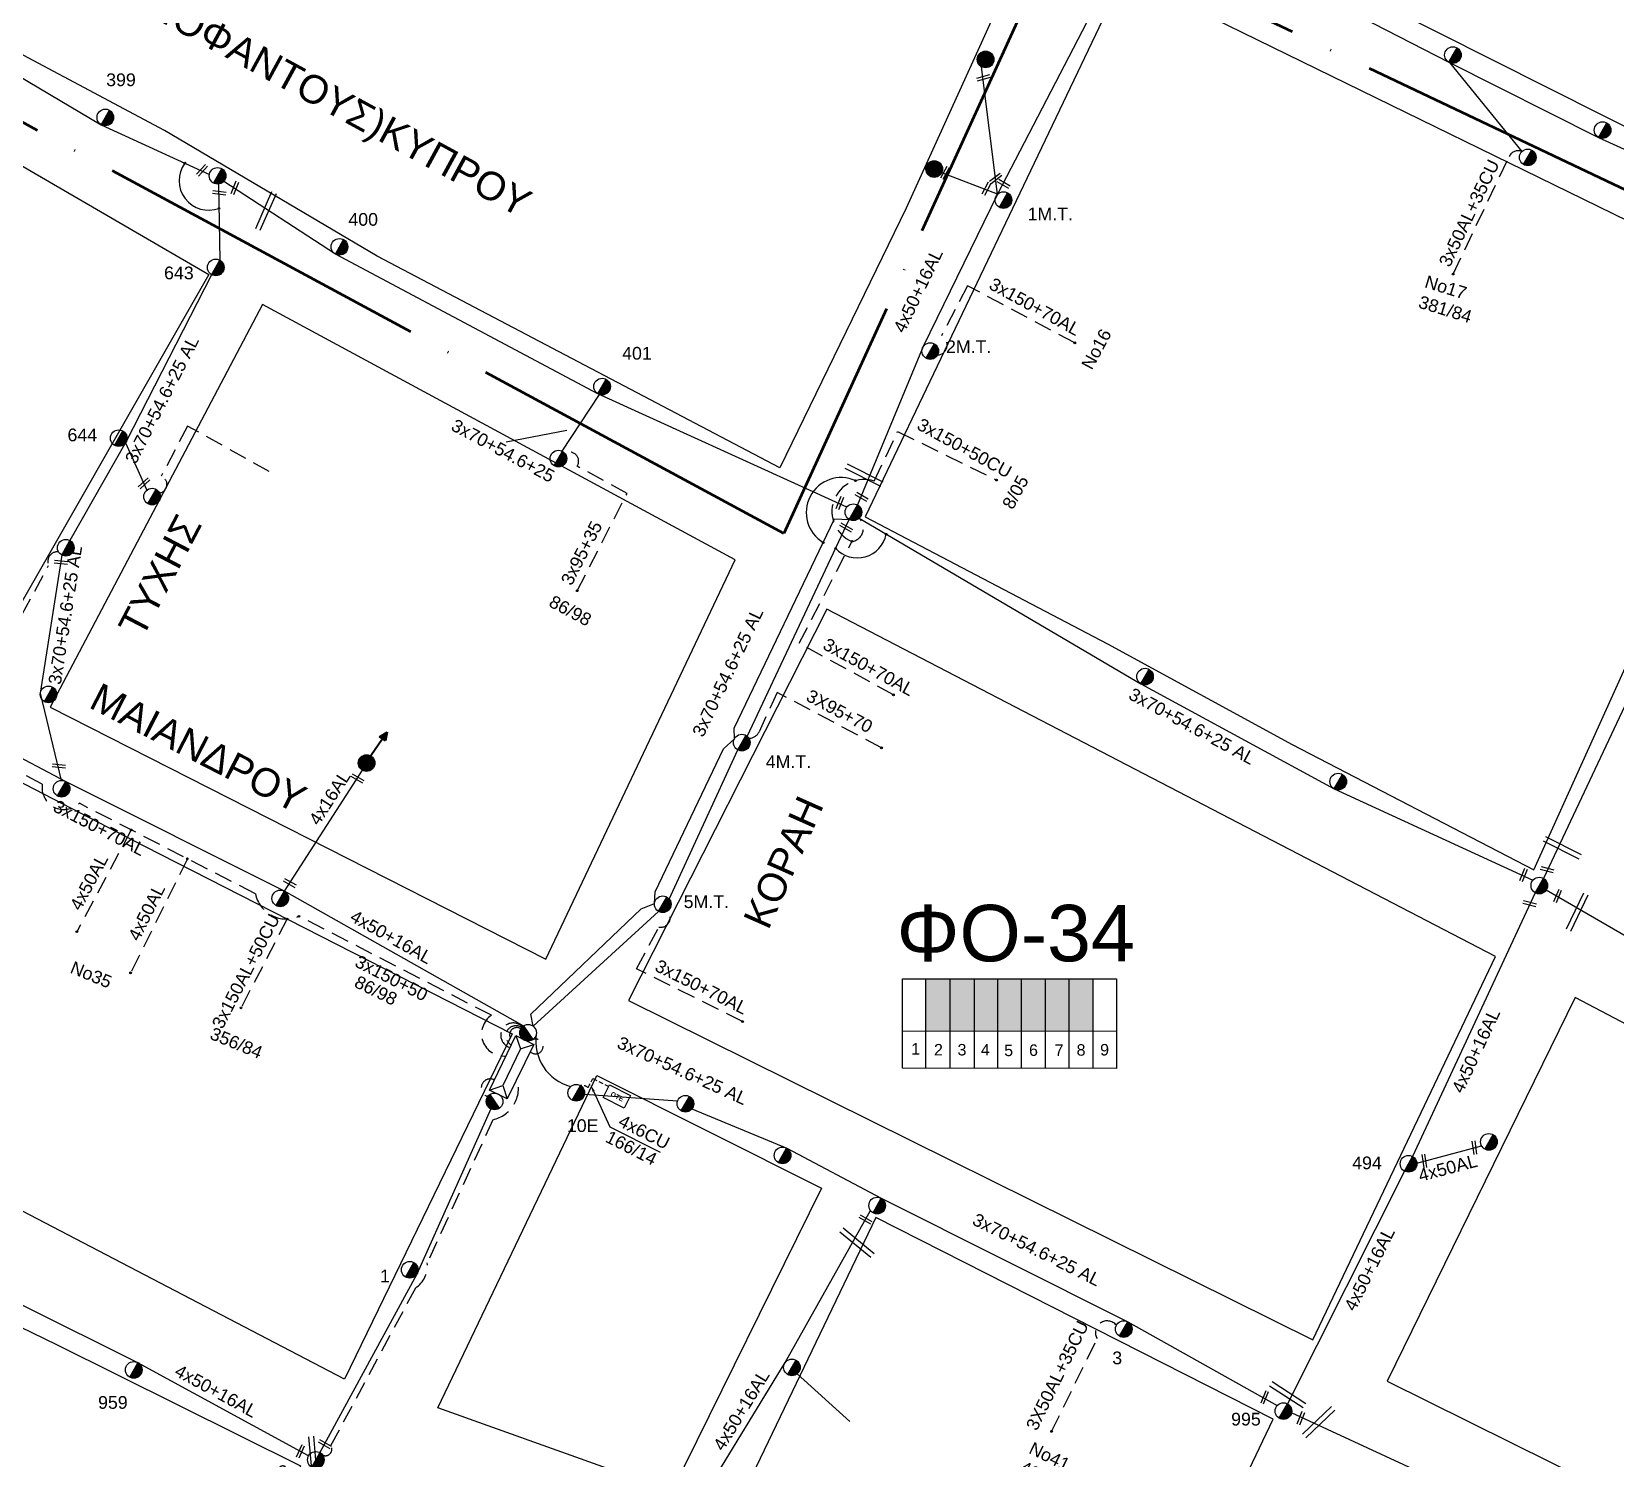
# Model space of a CAD drawing. Header units: millimetres. Extents: x 1020 to 3238, y 796 to 1818.
# Drawn here: x 1392.6 to 1616.9, y 1083.8 to 1286 of the extents above; entities that cross this region are included whole.
import ezdxf
from ezdxf import colors
from ezdxf.entities.mleader import LeaderData, LeaderLine
from ezdxf.enums import TextEntityAlignment as Align
from ezdxf.math import Vec2, Vec3

# ---------------------------------------------------------------- set-up
doc = ezdxf.new("R2010")
doc.units = ezdxf.units.MM
doc.linetypes.add('ACAD_ISO04W100', pattern=[30, 24, -3, 0, -3])
doc.linetypes.add('DASHED', pattern=[19.05, 12.7, -6.35])
for name, color, linetype, lineweight in [('.15AL', 7, 'DASHED', 30), ('3x150+50', 7, 'Continuous', 30), ('3x150+70AL', 7, 'DASHED', 30), ('3x150AL+50CU', 7, 'Continuous', 30), ('3x70+54.6+25 AL', 7, 'SYN_LINE', 30), ('3x95+35', 7, 'Continuous', 30), ('3X95+70', 7, 'Continuous', 30), ('4x16AL', 7, 'Continuous', 30), ('4x50+16AL', 7, 'Continuous', 30), ('4x50AL', 7, 'Continuous', 30), ('Υπόβαθρο ΔΕΗ', 7, 'Continuous', 30)]:
    doc.layers.add(name, color=color, linetype=linetype, lineweight=lineweight)
for name, color, linetype in [('3X50AL+35CU', 7, 'Continuous'), ('Pillar OTE', 7, 'Continuous'), ('text οδών', 7, 'Continuous'), ('text_kalodion', 7, 'Continuous'), ('ΑΓΝΩΣΤΟ ΕΝΑΕΡΙΟ ΚΑΛΩΔΙΟ', 7, 'Continuous'), ('ΑΓΝΩΣΤΟ ΥΠΟΓΕΙΟ ΚΑΛΩΔΙΟ', 7, 'DASHED'), ('Επίτονοι', 7, 'Continuous'), ('Επιγραφές - Σχήματα', 7, 'Continuous'), ('Καλώδια ΧΤ   3x150AL+50CU', 7, 'DASHED'), ('Μηχανική τομή', 7, 'Continuous'), ('Στύλος Ξύλινος', 7, 'Continuous'), ('Στύλος Ξύλινος @ 1', 7, 'Continuous'), ('Στύλος ΦΜ', 7, 'Continuous'), ('Στύλος ΦΜ @ 1', 7, 'Continuous'), ('Συνδέσεις', 7, 'Continuous'), ('Τομή', 7, 'Continuous'), ('Υποσταθμός εναέριος 2 στύλων', 7, 'Continuous'), ('Υποσταθμός πόλεως', 7, 'Continuous'), ('Υπόγεια καλώδια Παροχών ΧΤ   4x6', 7, 'DASHED')]:
    doc.layers.add(name, color=color, linetype=linetype)
doc.styles.add('arial', font='arial.ttf')
doc.styles.get("Standard").update_dxf_attribs({"font": 'arial.ttf'})
doc.linetypes.add('SYN_LINE', pattern='A,0.5,-0.0001,["/\\/\\/\\/",Standard,S=0.1,R=0,X=0,Y=-0.05],-0.25', length=0.7501)

# ---------------------------------------------------------------- blocks, each defined once
blk = doc.blocks.new('ΥΠΑΡΧΩΝ ΤΣΙΜΕΝΤΕΝΙΟΣ ΣΤΥΛΟΣ')
at = {"layer": 'Στύλος ΦΜ'}
blk.add_hatch(color=7, dxfattribs=at).paths.add_polyline_path([(-1.29, -2.28, 0.574793), (2.62, 0, 0.268822), (1.3, 2.27)])
at = {"layer": 'Στύλος ΦΜ', "color": 7}
blk.add_line((-1.29, -2.28), (1.3, 2.27), dxfattribs=at)
blk.add_circle((0, 0), 2.62, dxfattribs=at)
at = {"layer": 'Στύλος ΦΜ', "flags": 4}
for tag, p in [('ΑΡΙΘΜΟΣ', (-4.68, 8.05)), ('ΤΥΠΟΣ', (-4.91, 3.03))]:
    blk.add_attdef(tag, p, '', height=4, dxfattribs=at)
blk = doc.blocks.new('ΥΠΟΣΤΑΘΜΟΣ ΕΝΑΕΡΙΟΣ ΕΠΙ 2 ΣΤΥΛΩΝ')
at = {"layer": 'Υποσταθμός εναέριος 2 στύλων', "linetype": 'Continuous'}
for points in [[(-11.97, -2.11, 0.574793), (-8.45, -0.07, 0.268822), (-9.64, 1.98)], [(9.68, -2.15, 0.574793), (13.19, -0.1, 0.268822), (12.01, 1.95)]]:
    blk.add_hatch(color=256, dxfattribs=at).paths.add_polyline_path(points)
for p, q in [((-11.97, -2.11), (-9.64, 1.98)), ((9.68, -2.15), (12.01, 1.95))]:
    blk.add_line(p, q, dxfattribs=at)
for centre in [(-10.81, -0.07), (10.84, -0.1)]:
    blk.add_circle(centre, 2.36, dxfattribs=at)
at = {"layer": 'Υποσταθμός πόλεως', "linetype": 'Continuous', "ltscale": 40}
blk.add_lwpolyline([(-8.57, 2.82), (8.57, 2.82), (8.57, -2.82), (-8.57, -2.82)], close=True, dxfattribs=at)
for points in [[(-5.75, 0), (-8.57, 2.82)], [(-8.57, -2.82), (-5.75, 0)], [(-5.75, 0), (5.75, 0)], [(5.75, 0), (8.57, 2.82)], [(8.57, -2.82), (5.75, 0)]]:
    blk.add_lwpolyline(points, dxfattribs=at)
at = {"layer": 'Υποσταθμός εναέριος 2 στύλων', "ltscale": 40, "flags": 1}
for tag, p in [('ΜΕΤΑΣΧΗΜΑΤΙΣΜΟΣ', (14.09, 2.51)), ('ΙΣΧΥΣ', (14.07, -0.28)), ('ΑΡΙΘΜΟΣ', (14.19, -3))]:
    blk.add_attdef(tag, p, '', height=1.8, dxfattribs=at)
blk = doc.blocks.new('ΥΠΑΡΧΩΝ ΞΥΛΙΝΟΣ ΣΤΥΛΟΣ')
at = {"layer": 'Στύλος Ξύλινος'}
h = blk.add_hatch(color=7, dxfattribs=at)
h.paths.add_polyline_path([(-2.62, 0, 0.270008), (-1.29, -2.28), (1.3, 2.27, 0.576266)])
h.paths.add_polyline_path([(-1.29, -2.28, 0.574793), (2.62, 0, 0.268822), (1.3, 2.27)])
at = {"layer": 'Στύλος Ξύλινος', "color": 7}
blk.add_line((-1.29, -2.28), (1.3, 2.27), dxfattribs=at)
blk.add_circle((0, 0), 2.62, dxfattribs=at)
at = {"layer": 'Στύλος Ξύλινος', "flags": 4}
for tag, p in [('ΑΡΙΘΜΟΣ', (-4.91, 8.6)), ('ΤΥΠΟΣ', (-4.85, 3.39))]:
    blk.add_attdef(tag, p, '', height=4, dxfattribs=at)
blk = doc.blocks.new('ΜΗΧΑΝΙΚΗ ΤΟΜΗ')
at = {"layer": 'Μηχανική τομή', "ltscale": 40}
for p, q in [((-1.89, 0.78), (5.68, 0.78)), ((-1.89, -0.78), (5.68, -0.78))]:
    blk.add_line(p, q, dxfattribs=at)
blk = doc.blocks.new('ΤΟΜΗ')
at = {"layer": 'Τομή', "ltscale": 40}
for p, q in [((-5.68, 0), (17.06, 0)), ((-5.68, -2.77), (17.06, -2.77))]:
    blk.add_line(p, q, dxfattribs=at)
blk = doc.blocks.new('_ΣΥΝΔΕΣΗ')
at = {"layer": 'Συνδέσεις', "linetype": 'SYN_LINE', "ltscale": 40}
blk.add_hatch(color=256, dxfattribs=at).paths.add_polyline_path([(0.5, -0.01, 1), (-0.5, -0.01, 1)])
at = {"layer": 'Συνδέσεις'}
blk.add_circle((0, -0.01), 0.5, dxfattribs=at)
blk = doc.blocks.new('ΕΠΙΤΟΝΟΣ')
at = {"layer": 'Επίτονοι', "lineweight": 40, "ltscale": 40}
blk.add_hatch(color=256, dxfattribs=at).paths.add_polyline_path([(-1.13, 6.47), (0, 9.1), (1.13, 6.47)])
for p, q in [((-1.13, 6.47), (0, 9.1)), ((1.13, 6.47), (-1.13, 6.47)), ((-1.13, 6.47), (0, 6.47)), ((0, 9.1), (1.13, 6.47)), ((0, 6.47), (0, 0))]:
    blk.add_line(p, q, dxfattribs=at)
blk = doc.blocks.new('PILLAR ΟΤΕ')
at = {"layer": 'Pillar OTE', "ltscale": 40}
blk.add_lwpolyline([(-3.31, 2.02), (3.39, 2.02), (3.39, -1.99), (-3.31, -1.99)], close=True, dxfattribs=at)
at = {"layer": 'Pillar OTE', "insert": (-1.81, 0.71), "char_height": 1.3575, "width": 109.961, "attachment_point": 1}
blk.add_mtext('{\\fArial|b1|i0|c161|p34;OTE}', dxfattribs=at)

msp = doc.modelspace()

# ---------------------------------------------------------------- hatches: boundary and pattern name
at = {"layer": 'Καλώδια ΧΤ   3x150AL+50CU', "linetype": 'DASHED', "lineweight": -3, "ltscale": 0.2}
h = msp.add_hatch(color=85, dxfattribs=at)
h.dxf.hatch_style = 1
h.paths.add_polyline_path([(1522.69, 1151.75), (1519.25, 1151.75), (1519.25, 1144.39), (1522.69, 1144.38)])
h = msp.add_hatch(color=5, dxfattribs=at)
h.dxf.hatch_style = 1
h.paths.add_polyline_path([(1522.69, 1144.38), (1526.13, 1144.38), (1526.13, 1151.75), (1522.69, 1151.75)])
h = msp.add_hatch(color=6, dxfattribs=at)
h.dxf.hatch_style = 1
h.paths.add_polyline_path([(1529.42, 1151.75), (1526.13, 1151.75), (1526.13, 1144.38), (1529.42, 1144.38)])
h = msp.add_hatch(color=1, dxfattribs=at)
h.dxf.hatch_style = 1
h.paths.add_polyline_path([(1529.42, 1144.38), (1532.81, 1144.37), (1532.81, 1151.75), (1529.42, 1151.75)])
h = msp.add_hatch(color=27, dxfattribs=at)
h.dxf.hatch_style = 1
h.paths.add_polyline_path([(1532.81, 1144.37), (1536.21, 1144.37), (1536.21, 1151.75), (1532.81, 1151.75)])
h = msp.add_hatch(color=2, dxfattribs=at)
h.dxf.hatch_style = 1
h.paths.add_polyline_path([(1536.15, 1144.37), (1539.54, 1144.37), (1539.54, 1151.75), (1536.15, 1151.75)])
h = msp.add_hatch(color=151, dxfattribs=at)
h.dxf.hatch_style = 1
h.paths.add_polyline_path([(1539.48, 1144.38), (1542.88, 1144.37), (1542.88, 1151.75), (1539.48, 1151.75)])

# ---------------------------------------------------------------- linework, layer by layer
at = {"layer": '.15AL', "color": 5, "linetype": 'DASHED', "lineweight": -3, "ltscale": 0.2}
msp.add_lwpolyline([(1389.35, 1200.02), (1394.98, 1210.32, -0.580234), (1396.38, 1212.27, -118.575865)], format="xyb", dxfattribs=at)
at = {"layer": '3x150+50', "color": 2, "linetype": 'DASHED', "lineweight": -3, "ltscale": 0.2}
msp.add_lwpolyline([(1508.78, 1213.75, -0.971691), (1511.94, 1222.28), (1515.25, 1229.33), (1529.26, 1222.44)], format="xyb", dxfattribs=at)
at = {"layer": '3x150+50', "color": 151, "linetype": 'DASHED', "lineweight": -3, "ltscale": 0.2}
msp.add_lwpolyline([(1459.77, 1140.85, -0.785527), (1457.72, 1146.6), (1430.45, 1160.64)], format="xyb", dxfattribs=at)
at = {"layer": '3x150+50', "color": 2, "linetype": 'DASHED', "lineweight": -3, "ltscale": 0.2}
msp.add_arc((1460.79, 1143.76), 1.76, 43.3367, 255.6769, dxfattribs=at)
at = {"layer": '3x150+50', "color": 6, "linetype": 'DASHED', "lineweight": -3, "ltscale": 0.2}
msp.add_arc((1461.17, 1143.69), 1.43, 55.5245, 243.407, dxfattribs=at)
at = {"layer": '3x150+50', "color": 5, "linetype": 'DASHED', "lineweight": -3, "ltscale": 0.2}
msp.add_arc((1461.3, 1143.84), 1.02, 56.9035, 240.0507, dxfattribs=at)
at = {"layer": '3x150+50', "color": 85, "linetype": 'DASHED', "lineweight": -3, "ltscale": 0.2}
msp.add_arc((1463.97, 1142.19), 1.05, 223.1812, 113.278, dxfattribs=at)
at = {"layer": '3x150+50', "color": 1, "linetype": 'DASHED', "lineweight": -3, "ltscale": 0.2}
msp.add_arc((1457.53, 1136.32), 1.27, 62.4884, 254.7376, dxfattribs=at)
at = {"layer": '3x150+70AL', "color": 133, "linetype": 'DASHED', "lineweight": -3, "ltscale": 0.2}
msp.add_lwpolyline([(1540.33, 1241.89), (1525.15, 1249.97), (1521.44, 1242.88, -0.781458), (1520.92, 1240.17, 14.435222)], format="xyb", dxfattribs=at)
at = {"layer": '3x150+70AL', "color": 2, "linetype": 'DASHED', "lineweight": -3, "ltscale": 0.2}
msp.add_lwpolyline([(1514.64, 1192.01), (1501.32, 1199.31), (1508.78, 1213.75, 0.635975), (1509.78, 1217.03, 52.040027)], format="xyb", dxfattribs=at)
at = {"layer": '3x150+70AL', "color": 151, "linetype": 'DASHED', "lineweight": -3, "ltscale": 0.2}
msp.add_lwpolyline([(1430.45, 1160.64, -0.481616), (1424.27, 1163.82), (1399.33, 1176.65, -0.721245), (1394.08, 1179.35), (1376.55, 1188.38, 0.409804), (1373.89, 1189.75)], format="xyb", dxfattribs=at)
at = {"layer": '3x150+70AL', "color": 6, "linetype": 'DASHED', "lineweight": -3, "ltscale": 0.2}
msp.add_lwpolyline([(1493.27, 1145.72), (1478.27, 1153.2), (1481.41, 1159.09, 0.720332), (1482.67, 1161.38, -4.417632)], format="xyb", dxfattribs=at)
at = {"layer": '3x150+70AL', "color": 27, "linetype": 'DASHED', "lineweight": -3, "ltscale": 0.2}
msp.add_lwpolyline([(1461.34, 1137.63, -0.437464), (1457.92, 1131.81), (1448.62, 1111.53, -0.282245), (1446.94, 1107.96), (1434.93, 1085.62, -1.03944), (1433.42, 1084.64, 2.641671)], format="xyb", dxfattribs=at)
at = {"layer": '3x150AL+50CU', "color": 151, "linetype": 'DASHED', "lineweight": -3, "ltscale": 0.2}
msp.add_lwpolyline([(1428.76, 1160.25), (1422.23, 1147.65)], dxfattribs=at)
at = {"layer": '3X50AL+35CU', "color": 173, "linetype": 'DASHED', "lineweight": -3, "ltscale": 0.2}
msp.add_lwpolyline([(1593.95, 1251.63), (1601.89, 1268.31, -0.395554), (1603.67, 1269.01, -1.50218)], format="xyb", dxfattribs=at)
at = {"layer": '3X50AL+35CU', "color": 85, "linetype": 'DASHED', "lineweight": -3, "ltscale": 0.2}
msp.add_lwpolyline([(1537.06, 1087.64), (1543.51, 1100.79, -0.934746), (1546.23, 1102.68, -32.982211)], format="xyb", dxfattribs=at)
at = {"layer": '3x70+54.6+25 AL', "color": 5, "linetype": 'SYN_LINE', "lineweight": -3, "ltscale": 12}
msp.add_lwpolyline([(1419.06, 1264.38), (1419.23, 1253.59)], dxfattribs=at)
at = {"layer": '3x70+54.6+25 AL', "color": 5, "linetype": 'SYN_LINE', "lineweight": -3, "ltscale": 20}
for points in [[(1418.06, 1251.54), (1405.97, 1227.89), (1398, 1213.87)], [(1690.83, 1120.81), (1664.93, 1132.58), (1638.97, 1145.87), (1607.13, 1164.33)]]:
    msp.add_lwpolyline(points, dxfattribs=at)
at = {"layer": '3x70+54.6+25 AL', "color": 2, "linetype": 'SYN_LINE', "lineweight": -3, "ltscale": 10}
msp.add_lwpolyline([(1472.99, 1234.58), (1467.68, 1226.55)], dxfattribs=at)
at = {"layer": '3x70+54.6+25 AL', "color": 5, "linetype": 'SYN_LINE', "lineweight": -3, "ltscale": 7}
msp.add_lwpolyline([(1405.88, 1227.72), (1408.91, 1221.03)], dxfattribs=at)
at = {"layer": '3x70+54.6+25 AL', "color": 2, "linetype": 'SYN_LINE', "lineweight": -3, "ltscale": 20}
msp.add_lwpolyline([(1463.63, 1145.04), (1463.27, 1146.75), (1478.9, 1161.67), (1480.8, 1162.45), (1480.92, 1164.08), (1490.56, 1184.37), (1492.12, 1185.77), (1492.07, 1187.28), (1506.31, 1216.93), (1508.4, 1216.86)], dxfattribs=at)
at = {"layer": '3x70+54.6+25 AL', "color": 6, "linetype": 'SYN_LINE', "lineweight": -3, "ltscale": 20}
for points in [[(1493.95, 1186.12), (1508.4, 1216.86)], [(1509.78, 1217.03), (1549.7, 1193.57), (1577.07, 1178.68), (1605.24, 1165.74)], [(1482.89, 1163.07), (1492.59, 1184.22)], [(1463.63, 1145.04), (1481.39, 1161.31)]]:
    msp.add_lwpolyline(points, dxfattribs=at)
at = {"layer": '3x70+54.6+25 AL', "color": 5, "linetype": 'SYN_LINE', "lineweight": -3, "ltscale": 15}
msp.add_lwpolyline([(1396.83, 1211.82), (1393.79, 1192.26), (1396.76, 1179.89)], dxfattribs=at)
at = {"layer": '3x70+54.6+25 AL', "color": 133, "linetype": 'SYN_LINE', "lineweight": -3, "ltscale": 20}
msp.add_lwpolyline([(1619.39, 1192.87), (1606.74, 1166.01)], dxfattribs=at)
at = {"layer": '3x70+54.6+25 AL', "color": 85, "linetype": 'SYN_LINE', "lineweight": -3, "ltscale": 15}
msp.add_lwpolyline([(1470.9, 1135.45), (1484.07, 1134.47)], dxfattribs=at)
at = {"layer": '3x70+54.6+25 AL', "color": 85, "linetype": 'SYN_LINE', "lineweight": -3, "ltscale": 20}
msp.add_lwpolyline([(1486.1, 1133.34), (1499.53, 1127.77), (1512.93, 1120.67), (1547.87, 1103.17), (1569, 1091.31)], dxfattribs=at)
at = {"layer": '3x70+54.6+25 AL', "color": 27, "linetype": 'SYN_LINE', "lineweight": -3, "ltscale": 12}
msp.add_lwpolyline([(1501, 1095.8), (1508.46, 1089.03)], dxfattribs=at)
at = {"layer": '3x70+54.6+25 AL', "color": 85, "linetype": 'SYN_LINE', "lineweight": -3, "ltscale": 10}
msp.add_arc((1470.64, 1142.95), 6.66, 171.4306, 255.3552, dxfattribs=at)
at = {"layer": '3x95+35', "color": 2, "linetype": 'DASHED', "lineweight": -3, "ltscale": 0.2}
msp.add_lwpolyline([(1469.86, 1206.76), (1476.92, 1220.54), (1469.84, 1224.41, 0.810995), (1468.11, 1226.21, -88.735103)], format="xyb", dxfattribs=at)
at = {"layer": '3X95+70', "color": 2, "linetype": 'DASHED', "lineweight": -3, "ltscale": 0.2}
msp.add_lwpolyline([(1512.97, 1184.5), (1498.18, 1192.36), (1495.62, 1186.78, -0.29158), (1494.18, 1185.85, -1.876153)], format="xyb", dxfattribs=at)
at = {"layer": '4x16AL', "color": 5, "lineweight": -3, "ltscale": 0.2}
msp.add_lwpolyline([(1428.37, 1164.19), (1439.44, 1181.32)], dxfattribs=at)
at = {"layer": '4x50+16AL', "color": 173, "lineweight": -3, "ltscale": 0.2}
msp.add_lwpolyline([(1551.03, 1304.06), (1573.73, 1291.75), (1593.33, 1281.64), (1614.54, 1271), (1644.94, 1257.13)], dxfattribs=at)
at = {"layer": '4x50+16AL', "color": 5, "lineweight": -3, "ltscale": 0.2}
for points in [[(1372.85, 1290.32), (1402.43, 1272.79), (1417.76, 1265.72)], [(1462.22, 1145.09), (1428.37, 1164.19), (1397.39, 1179.73), (1361.62, 1198.63), (1338.67, 1208.59)]]:
    msp.add_lwpolyline(points, dxfattribs=at)
at = {"layer": '4x50+16AL', "color": 133, "lineweight": -3, "ltscale": 0.2}
msp.add_lwpolyline([(1543.28, 1289.67), (1529.41, 1262.95), (1518.88, 1241.35), (1509.56, 1218.91)], dxfattribs=at)
at = {"layer": '4x50+16AL', "color": 2, "lineweight": -3, "ltscale": 0.2}
msp.add_lwpolyline([(1508.04, 1218.61), (1472.8, 1234.67), (1435.6, 1254.46), (1419.79, 1264.75)], dxfattribs=at)
at = {"layer": '4x50+16AL', "color": 6, "lineweight": -3, "ltscale": 0.2}
for points in [[(1605.57, 1163.96), (1588.2, 1126.58)], [(1587.03, 1124.53), (1570.48, 1091.56)]]:
    msp.add_lwpolyline(points, dxfattribs=at)
at = {"layer": '4x50+16AL', "color": 1, "lineweight": -3, "ltscale": 0.2}
for points in [[(1457.6, 1133.35), (1447.14, 1109.94), (1433.42, 1084.64)], [(1431.79, 1084.16), (1407.63, 1097.38), (1375.06, 1113.55), (1336.03, 1131.39)], [(1664.44, 1042.65), (1628.61, 1063.11), (1600.33, 1076.71), (1571.04, 1090.26)]]:
    msp.add_lwpolyline(points, dxfattribs=at)
at = {"layer": '4x50+16AL', "color": 27, "lineweight": -3, "ltscale": 0.2}
msp.add_lwpolyline([(1481.13, 1067.61), (1499.33, 1097.42), (1511.4, 1118.96)], dxfattribs=at)
at = {"layer": '4x50AL', "color": 173, "lineweight": -3, "ltscale": 0.2}
msp.add_lwpolyline([(1593.44, 1281.59), (1603.67, 1269.01)], dxfattribs=at)
at = {"layer": '4x50AL', "color": 151, "linetype": 'DASHED', "lineweight": -3, "ltscale": 0.2}
for points in [[(1406.68, 1172.87), (1398.98, 1158.45)], [(1414.63, 1168.78), (1406.59, 1152.61)]]:
    msp.add_lwpolyline(points, dxfattribs=at)
at = {"layer": '4x50AL', "color": 6, "lineweight": -3, "ltscale": 0.2}
msp.add_lwpolyline([(1588.79, 1125.66), (1597.97, 1128.11)], dxfattribs=at)
at = {"layer": 'Pillar OTE', "lineweight": -3, "ltscale": 40}
for points in [[(1515.92, 1139.11), (1515.92, 1151.75), (1546.25, 1151.75), (1546.25, 1139.08), (1515.92, 1139.11)], [(1519.25, 1139.11), (1519.25, 1151.75)], [(1522.69, 1139.1), (1522.69, 1151.75)], [(1526.13, 1139.1), (1526.13, 1151.75)], [(1529.42, 1139.1), (1529.42, 1151.75)], [(1532.81, 1139.09), (1532.81, 1151.75)], [(1536.21, 1139.09), (1536.21, 1151.75)], [(1539.54, 1139.08), (1539.54, 1151.75)], [(1542.93, 1139.08), (1542.93, 1151.75)], [(1515.92, 1144.39), (1546.25, 1144.36)]]:
    msp.add_lwpolyline(points, dxfattribs=at)
at = {"layer": 'ΑΓΝΩΣΤΟ ΕΝΑΕΡΙΟ ΚΑΛΩΔΙΟ', "color": 133, "linetype": 'SYN_LINE', "lineweight": -3, "ltscale": 15}
msp.add_lwpolyline([(1529.41, 1262.95), (1527.12, 1281.01)], dxfattribs=at)
at = {"layer": 'ΑΓΝΩΣΤΟ ΕΝΑΕΡΙΟ ΚΑΛΩΔΙΟ', "color": 133, "linetype": 'SYN_LINE', "lineweight": -3, "ltscale": 11}
msp.add_lwpolyline([(1529.41, 1262.95), (1521.49, 1265.99)], dxfattribs=at)
at = {"layer": 'ΑΓΝΩΣΤΟ ΥΠΟΓΕΙΟ ΚΑΛΩΔΙΟ', "color": 5, "linetype": 'DASHED', "lineweight": -3, "ltscale": 0.2}
msp.add_lwpolyline([(1426.22, 1223.66), (1414.67, 1230.09), (1410.92, 1222.99, -0.785626), (1410.69, 1220.62, 2.605499)], format="xyb", dxfattribs=at)
at = {"layer": 'Υπόβαθρο ΔΕΗ', "color": 1, "linetype": 'ACAD_ISO04W100', "lineweight": 50, "ltscale": 2}
msp.add_lwpolyline([(2897.66, 1801.46), (2899.37, 1753.84), (2811.49, 1635.31), (2792.55, 1614.57), (2757.37, 1549.51), (2665.72, 1495.01), (2560.71, 1451.54), (2481.37, 1390.44), (2388.44, 1347.03), (2262.24, 1330.19), (2197.17, 1327.65), (2179.45, 1318.84), (2139.09, 1283.92), (2119.89, 1261.32), (2078.79, 1160.44), (2035.44, 1084.11), (1936.96, 1112.27), (1734.05, 1208.64), (1538.56, 1301.42), (1499.15, 1214.88), (1220.66, 1365.27), (1101.95, 1134.49), (1047.96, 1156.8)], dxfattribs=at)
at = {"layer": 'Υπόβαθρο ΔΕΗ', "color": 7, "lineweight": -3}
for points in [[(1330.06, 1405.54), (1362.64, 1389.33), (1443.26, 1347.18), (1422.39, 1311.3), (1433.25, 1305.53), (1454.4, 1340.59), (1503.64, 1310.63), (1531.55, 1294.27), (1516.46, 1260.95), (1498.57, 1224.19), (1441.51, 1254.18), (1411.38, 1271.95), (1294.43, 1334.35)], [(1572.56, 1344.07), (1552.69, 1305.13), (1575.94, 1293.89), (1646.63, 1258.27), (1665.11, 1298.51)], [(1547.35, 1294.09), (1510.66, 1217.24), (1544.99, 1199.23), (1571.15, 1184.95), (1605.37, 1167.2), (1641.81, 1247.85)], [(1385.26, 1194.92), (1343.39, 1216.34), (1376.53, 1275.49), (1417.69, 1251.59)], [(1465.41, 1154.57), (1492.22, 1211.12), (1425.27, 1247.3), (1395.2, 1190.24)], [(1338.33, 1206.95), (1408.54, 1170.58), (1460.66, 1143.97), (1436.88, 1095.05), (1311.76, 1160.32), (1325.19, 1183.28)], [(1505.22, 1204.13), (1477.13, 1148.71), (1574.05, 1100.61), (1599.93, 1154.92)], [(1650.84, 1128.32), (1611.25, 1149.13), (1584.58, 1094.76), (1625.42, 1074.48)], [(1472.64, 1138.08), (1504.46, 1122.09), (1483.24, 1079.13), (1450.09, 1090.99)], [(1512.17, 1117.94), (1491.79, 1075.53), (1551.48, 1053.83), (1568.43, 1089.4)]]:
    msp.add_lwpolyline(points, close=True, dxfattribs=at)
for points in [[(1459.78, 1227.84), (1468.38, 1229.51)], [(1315.85, 1052.37), (1342.81, 1125.86), (1396.11, 1099.97), (1430.65, 1082.75), (1422.3, 1060.11), (1413.49, 1036.23), (1405.63, 1014.91), (1315.85, 1052.37)]]:
    msp.add_lwpolyline(points, dxfattribs=at)
at = {"layer": 'Υπόβαθρο ΔΕΗ', "lineweight": -3}
for centre, radius, start, end in [((1417.65, 1264.87), 4.19, 143.9659, 290.4258), ((1507.25, 1217.84), 4.95, 65.8751, 239.19), ((1509.54, 1215.59), 4.17, 222.5828, 348.7014)]:
    msp.add_arc(centre, radius, start, end, dxfattribs=at)
at = {"layer": 'Υπόγεια καλώδια Παροχών ΧΤ   4x6', "color": 85, "linetype": 'DASHED', "lineweight": -3, "ltscale": 0.05}
msp.add_lwpolyline([(1470.32, 1136.64, -0.220667), (1471.41, 1136.35), (1472.07, 1137.65), (1472.07, 1137.65), (1474.24, 1136.56)], format="xyb", dxfattribs=at)

# ---------------------------------------------------------------- block references
at = {"layer": 'Pillar OTE', "xscale": 0.5, "yscale": 0.5, "zscale": 0.5, "rotation": 332.8879327867759}
msp.add_blockref('PILLAR ΟΤΕ', (1475.45, 1135.11), dxfattribs=at)
at = {"layer": 'Επίτονοι', "lineweight": -3, "xscale": 0.449999999999818, "yscale": 0.449999999999818, "zscale": 0.449999999999818, "rotation": 325.1843481819866}
msp.add_blockref('ΕΠΙΤΟΝΟΣ', (1440.61, 1183.37), dxfattribs=at)
at = {"layer": 'Μηχανική τομή', "lineweight": -3}
for p, xscale, yscale, zscale, rotation in [((1527.86, 1279.53), 0.2499999999999677, 0.2499999999999677, 0.2499999999999677, 194.8894585306539), ((1417.01, 1266.69), 0.2499999999999678, 0.2499999999999678, 0.2499999999999678, 228.1113904078109), ((1522.17, 1266.37), 0.2499999999999676, 0.2499999999999676, 0.2499999999999676, 241.8893312382598), ((1529.5, 1265.45), 0.2499999999999677, 0.2499999999999677, 0.2499999999999677, 217.8208157412532), ((1419.63, 1263.07), 0.2499999999999678, 0.2499999999999678, 0.2499999999999678, 172.6173565201571), ((1421.51, 1264.26), 0.2499999999999677, 0.2499999999999677, 0.2499999999999677, 247.5537737864519), ((1528.04, 1264.12), 0.2499999999999677, 0.2499999999999677, 0.2499999999999677, 241.8893312382598), ((1530.69, 1264.14), 0.2499999999999677, 0.2499999999999677, 0.2499999999999677, 149.7466647832102), ((1408.85, 1222.3), 0.2499999999999678, 0.2499999999999678, 0.2499999999999678, 222.1887185707851), ((1510.58, 1219.81), 0.2499999999999677, 0.2499999999999677, 0.2499999999999677, 149.7466647832102), ((1507.22, 1219.61), 0.2499999999999677, 0.2499999999999677, 0.2499999999999677, 247.5537737864519), ((1508.39, 1215.47), 0.2499999999999677, 0.2499999999999677, 0.2499999999999677, 149.7466647832102), ((1397.21, 1210.72), 0.2499999999999678, 0.2499999999999678, 0.2499999999999678, 173.7619945586587), ((1396.9, 1181.86), 0.2499999999999678, 0.2499999999999678, 0.2499999999999678, 173.7619945586587), ((1439.18, 1179.91), 0.2499999999999678, 0.2499999999999678, 0.2499999999999678, 150.4929909168303), ((1604.06, 1166.91), 0.2499999999999677, 0.2499999999999677, 0.2499999999999677, 247.5537737864519), ((1606.79, 1167.39), 0.2499999999999676, 0.2499999999999676, 0.2499999999999676, 344.4789612359463), ((1429.6, 1165.09), 0.2499999999999678, 0.2499999999999678, 0.2499999999999678, 150.4929909168303), ((1608.9, 1163.93), 0.2499999999999677, 0.2499999999999677, 0.2499999999999677, 247.5537737864519), ((1604.33, 1162.57), 0.2499999999999676, 0.2499999999999676, 0.2499999999999676, 344.4789612359463), ((1596.87, 1128.31), 0.2499999999999676, 0.2499999999999676, 0.2499999999999676, 278.1394157532706), ((1589.76, 1126.42), 0.2499999999999676, 0.2499999999999676, 0.2499999999999676, 278.1394157532706), ((1511.13, 1117.4), 0.2499999999999678, 0.2499999999999678, 0.2499999999999678, 150.4929909168303), ((1567.4, 1092.9), 0.2499999999999677, 0.2499999999999677, 0.2499999999999677, 247.5537737864519), ((1572.52, 1089.93), 0.2499999999999677, 0.2499999999999677, 0.2499999999999677, 247.5537737864519), ((1434.54, 1085.59), 0.2499999999999678, 0.2499999999999678, 0.2499999999999678, 150.4929909168303), ((1430.82, 1085.22), 0.2499999999999678, 0.2499999999999678, 0.2499999999999678, 245.6193879607516)]:
    msp.add_blockref('ΜΗΧΑΝΙΚΗ ΤΟΜΗ', p, dxfattribs=dict(at, xscale=xscale, yscale=yscale, zscale=zscale, rotation=rotation))
at = {"layer": 'Στύλος Ξύλινος @ 1', "lineweight": -3, "ltscale": 40}
for p, xscale, yscale, zscale in [((1527.71, 1282.04), 0.4499999999997534, 0.4499999999997534, 0.4499999999997534), ((1520.43, 1266.51), 0.4499999999997534, 0.4499999999997534, 0.4499999999997534), ((1440.02, 1182.35), 0.4499999999998261, 0.4499999999998261, 0.4499999999998261)]:
    msp.add_blockref('ΥΠΑΡΧΩΝ ΞΥΛΙΝΟΣ ΣΤΥΛΟΣ', p, dxfattribs=dict(at, xscale=xscale, yscale=yscale, zscale=zscale))
at = {"layer": 'Στύλος ΦΜ @ 1', "lineweight": -3, "ltscale": 40}
for p, xscale, yscale, zscale in [((1593.91, 1282.67), 0.4499999999996872, 0.4499999999996872, 0.4499999999996872), ((1615.12, 1272.03), 0.4499999999996872, 0.4499999999996872, 0.4499999999996872), ((1604.5, 1268.17), 0.4499999999996872, 0.4499999999996872, 0.4499999999996872), ((1418.92, 1265.55), 0.4499999999997795, 0.4499999999997795, 0.4499999999997795), ((1467.19, 1225.48), 0.4499999999998083, 0.4499999999998083, 0.4499999999998083), ((1409.63, 1220.1), 0.4499999999998083, 0.4499999999998083, 0.4499999999998083), ((1508.98, 1217.89), 0.4499999999997795, 0.4499999999997795, 0.4499999999997795), ((1397.41, 1212.85), 0.4499999999998083, 0.4499999999998083, 0.4499999999998083), ((1550.29, 1194.59), 0.4499999999997795, 0.4499999999997795, 0.4499999999997795), ((1394.96, 1192.08), 0.4499999999998083, 0.4499999999998083, 0.4499999999998083), ((1577.66, 1179.71), 0.4499999999997795, 0.4499999999997795, 0.4499999999997795), ((1396.81, 1178.71), 0.4499999999998083, 0.4499999999998083, 0.4499999999998083), ((1427.79, 1163.17), 0.4499999999998083, 0.4499999999998083, 0.4499999999998083), ((1606.15, 1164.99), 0.4499999999997795, 0.4499999999997795, 0.4499999999997795), ((1485.18, 1134.07), 0.4500000000001872, 0.4500000000001872, 0.4500000000001872), ((1599.01, 1128.67), 0.4499999999998842, 0.4499999999998842, 0.4499999999998842), ((1498.94, 1126.75), 0.4500000000001872, 0.4500000000001872, 0.4500000000001872), ((1512.35, 1119.65), 0.4500000000001872, 0.4500000000001872, 0.4500000000001872), ((1500.28, 1096.72), 0.4500000000001872, 0.4500000000001872, 0.4500000000001872)]:
    msp.add_blockref('ΥΠΑΡΧΩΝ ΤΣΙΜΕΝΤΕΝΙΟΣ ΣΤΥΛΟΣ', p, dxfattribs=dict(at, xscale=xscale, yscale=yscale, zscale=zscale))
ref = msp.add_blockref('ΥΠΑΡΧΩΝ ΤΣΙΜΕΝΤΕΝΙΟΣ ΣΤΥΛΟΣ', (1403.01, 1273.82), dxfattribs=dict(at, xscale=0.4499999999997795, yscale=0.4499999999997795, zscale=0.4499999999997795))
ref.add_attrib('ΤΥΠΟΣ', '399', (1403.13, 1278.26), dxfattribs={"layer": 'Στύλος ΦΜ', "height": 1.8, "flags": 4})
ref = msp.add_blockref('ΥΠΑΡΧΩΝ ΤΣΙΜΕΝΤΕΝΙΟΣ ΣΤΥΛΟΣ', (1530.24, 1262.12), dxfattribs=dict(at, xscale=0.4499999999996872, yscale=0.4499999999996872, zscale=0.4499999999996872))
ref.add_attrib('ΤΥΠΟΣ', '1M.T.', (1533.66, 1259.25), dxfattribs={"layer": 'Στύλος ΦΜ', "height": 1.8, "flags": 4})
ref = msp.add_blockref('ΥΠΑΡΧΩΝ ΤΣΙΜΕΝΤΕΝΙΟΣ ΣΤΥΛΟΣ', (1436.18, 1255.49), dxfattribs=dict(at, xscale=0.4499999999997795, yscale=0.4499999999997795, zscale=0.4499999999997795))
ref.add_attrib('ΤΥΠΟΣ', '400', (1437.44, 1258.48), dxfattribs={"layer": 'Στύλος ΦΜ', "height": 1.8, "flags": 4})
ref = msp.add_blockref('ΥΠΑΡΧΩΝ ΤΣΙΜΕΝΤΕΝΙΟΣ ΣΤΥΛΟΣ', (1418.65, 1252.57), dxfattribs=dict(at, xscale=0.4499999999997003, yscale=0.4499999999997003, zscale=0.4499999999997003))
ref.add_attrib('ΤΥΠΟΣ', '643', (1411.33, 1250.89), dxfattribs={"layer": 'Στύλος ΦΜ', "height": 1.8, "flags": 4})
ref = msp.add_blockref('ΥΠΑΡΧΩΝ ΤΣΙΜΕΝΤΕΝΙΟΣ ΣΤΥΛΟΣ', (1473.38, 1235.69), dxfattribs=dict(at, xscale=0.4499999999997795, yscale=0.4499999999997795, zscale=0.4499999999997795))
ref.add_attrib('ΤΥΠΟΣ', '401', (1476.22, 1239.51), dxfattribs={"layer": 'Στύλος ΦΜ', "height": 1.8, "flags": 4})
ref = msp.add_blockref('ΥΠΑΡΧΩΝ ΤΣΙΜΕΝΤΕΝΙΟΣ ΣΤΥΛΟΣ', (1519.87, 1240.72), dxfattribs=dict(at, xscale=0.4499999999996872, yscale=0.4499999999996872, zscale=0.4499999999996872))
ref.add_attrib('ΤΥΠΟΣ', '2M.T.', (1522.1, 1240.43), dxfattribs={"layer": 'Στύλος ΦΜ', "height": 1.8, "flags": 4})
ref = msp.add_blockref('ΥΠΑΡΧΩΝ ΤΣΙΜΕΝΤΕΝΙΟΣ ΣΤΥΛΟΣ', (1404.9, 1228.38), dxfattribs=dict(at, xscale=0.4499999999996848, yscale=0.4499999999996848, zscale=0.4499999999996848))
ref.add_attrib('ΤΥΠΟΣ', '644', (1397.65, 1227.94), dxfattribs={"layer": 'Στύλος ΦΜ', "height": 1.8, "flags": 4})
ref = msp.add_blockref('ΥΠΑΡΧΩΝ ΤΣΙΜΕΝΤΕΝΙΟΣ ΣΤΥΛΟΣ', (1493.17, 1185.24), dxfattribs=dict(at, xscale=0.4499999999998722, yscale=0.4499999999998722, zscale=0.4499999999998722))
ref.add_attrib('ΤΥΠΟΣ', '4M.T.', (1496.57, 1181.63), dxfattribs={"layer": 'Στύλος ΦΜ', "height": 1.8, "flags": 4})
ref = msp.add_blockref('ΥΠΑΡΧΩΝ ΤΣΙΜΕΝΤΕΝΙΟΣ ΣΤΥΛΟΣ', (1481.97, 1162.34), dxfattribs=dict(at, xscale=0.4499999999998722, yscale=0.4499999999998722, zscale=0.4499999999998722))
ref.add_attrib('ΤΥΠΟΣ', '5M.T.', (1484.94, 1161.8), dxfattribs={"layer": 'Στύλος ΦΜ', "height": 1.8, "flags": 4})
ref = msp.add_blockref('ΥΠΑΡΧΩΝ ΤΣΙΜΕΝΤΕΝΙΟΣ ΣΤΥΛΟΣ', (1469.73, 1135.62), dxfattribs=dict(at, xscale=0.4500000000001872, yscale=0.4500000000001872, zscale=0.4500000000001872))
ref.add_attrib('ΑΡΙΘΜΟΣ', '10Ε', (1468.39, 1130.07), dxfattribs={"layer": 'Στύλος ΦΜ', "height": 1.8, "flags": 4})
ref = msp.add_blockref('ΥΠΑΡΧΩΝ ΤΣΙΜΕΝΤΕΝΙΟΣ ΣΤΥΛΟΣ', (1587.62, 1125.56), dxfattribs=dict(at, xscale=0.4499999999998842, yscale=0.4499999999998842, zscale=0.4499999999998842))
ref.add_attrib('ΤΥΠΟΣ', '494', (1579.64, 1124.79), dxfattribs={"layer": 'Στύλος ΦΜ', "height": 1.8, "flags": 4})
ref = msp.add_blockref('ΥΠΑΡΧΩΝ ΤΣΙΜΕΝΤΕΝΙΟΣ ΣΤΥΛΟΣ', (1446.13, 1110.54), dxfattribs=dict(at, xscale=0.4500000000000395, yscale=0.4500000000000395, zscale=0.4500000000000395))
ref.add_attrib('ΤΥΠΟΣ', '1', (1441.93, 1108.76), dxfattribs={"layer": 'Στύλος ΦΜ', "height": 1.8, "flags": 4})
ref = msp.add_blockref('ΥΠΑΡΧΩΝ ΤΣΙΜΕΝΤΕΝΙΟΣ ΣΤΥΛΟΣ', (1547.28, 1102.15), dxfattribs=dict(at, xscale=0.4500000000001872, yscale=0.4500000000001872, zscale=0.4500000000001872))
ref.add_attrib('ΤΥΠΟΣ', '3', (1545.65, 1097.16), dxfattribs={"layer": 'Στύλος ΦΜ', "height": 1.8, "flags": 4})
ref = msp.add_blockref('ΥΠΑΡΧΩΝ ΤΣΙΜΕΝΤΕΝΙΟΣ ΣΤΥΛΟΣ', (1407.04, 1096.36), dxfattribs=dict(at, xscale=0.4499999999998083, yscale=0.4499999999998083, zscale=0.4499999999998083))
ref.add_attrib('ΤΥΠΟΣ', '959', (1401.98, 1090.85), dxfattribs={"layer": 'Στύλος ΦΜ', "height": 1.8, "flags": 4})
ref = msp.add_blockref('ΥΠΑΡΧΩΝ ΤΣΙΜΕΝΤΕΝΙΟΣ ΣΤΥΛΟΣ', (1569.89, 1090.53), dxfattribs=dict(at, xscale=0.450000000000371, yscale=0.450000000000371, zscale=0.450000000000371))
ref.add_attrib('ΤΥΠΟΣ', '995', (1562.49, 1088.48), dxfattribs={"layer": 'Στύλος ΦΜ', "height": 1.8, "rotation": 360, "flags": 4})
ref = msp.add_blockref('ΥΠΑΡΧΩΝ ΤΣΙΜΕΝΤΕΝΙΟΣ ΣΤΥΛΟΣ', (1432.83, 1083.61), dxfattribs=dict(at, xscale=0.4499999999998084, yscale=0.4499999999998084, zscale=0.4499999999998084))
ref.add_attrib('ΤΥΠΟΣ', '2', (1427.43, 1081.04), dxfattribs={"layer": 'Στύλος ΦΜ', "height": 1.8, "flags": 4})
at = {"layer": 'Συνδέσεις', "lineweight": -3, "xscale": 0.25, "yscale": 0.25, "zscale": 0.25}
for p in [(1414.26, 1267.34), (1419.11, 1260.94), (1593.95, 1251.63), (1540.34, 1241.89), (1509.27, 1222.36), (1529.26, 1222.44), (1504.71, 1213.59), (1508.78, 1213.75), (1513.62, 1214.77), (1506.47, 1212.77), (1469.86, 1206.76), (1514.65, 1192.01), (1512.97, 1184.5), (1406.68, 1172.87), (1414.63, 1168.78), (1428.76, 1160.25), (1430.45, 1160.64), (1398.98, 1158.45), (1406.59, 1152.62), (1422.23, 1147.65), (1493.27, 1145.72), (1537.06, 1087.65)]:
    msp.add_blockref('_ΣΥΝΔΕΣΗ', p, dxfattribs=at)
at = {"layer": 'Τομή', "lineweight": -3}
for p, xscale, yscale, zscale, rotation in [((1424.89, 1259.41), 0.2499999999999995, 0.2499999999999995, 0.2499999999999995, 66.2783124228159), ((1509.35, 1224.11), 0.2499999999999996, 0.2499999999999996, 0.2499999999999996, 333.0662972907041), ((1608.28, 1171.3), 0.2499999999999996, 0.2499999999999996, 0.2499999999999996, 333.0662972907041), ((1612.4, 1162.34), 0.2499999999999996, 0.2499999999999996, 0.2499999999999996, 244.4829196212499), ((1508.61, 1115.57), 0.2499999999999995, 0.2499999999999995, 0.2499999999999995, 320.5275429257409), ((1571.5, 1091.75), 0.2499999999999995, 0.2499999999999995, 0.2499999999999995, 147.1450006815351), ((1573.61, 1088.22), 0.2499999999999995, 0.2499999999999995, 0.2499999999999995, 43.77163372548266), ((1432.22, 1082.65), 0.2499999999999995, 0.2499999999999995, 0.2499999999999995, 95.03550765237243)]:
    msp.add_blockref('ΤΟΜΗ', p, dxfattribs=dict(at, xscale=xscale, yscale=yscale, zscale=zscale, rotation=rotation))
at = {"layer": 'Υποσταθμός εναέριος 2 στύλων', "lineweight": -3, "xscale": 0.4999999999998866, "yscale": 0.4999999999998866, "zscale": 0.4999999999998866, "rotation": 244.0741635437138}
msp.add_blockref('ΥΠΟΣΤΑΘΜΟΣ ΕΝΑΕΡΙΟΣ ΕΠΙ 2 ΣΤΥΛΩΝ', (1460.56, 1139.25), dxfattribs=at)

# ---------------------------------------------------------------- texts
at = {"lineweight": -3, "ltscale": 30, "char_height": 1.63, "width": 11.2573, "attachment_point": 1}
for s, insert in [('1', (1517.17, 1142.67)), ('2', (1520.4, 1142.54)), ('3', (1523.73, 1142.54)), ('4', (1527.04, 1142.54)), ('5', (1530.34, 1142.45)), ('6', (1533.86, 1142.48)), ('7', (1537.49, 1142.48)), ('8', (1540.6, 1142.51)), ('9', (1543.93, 1142.54))]:
    msp.add_mtext(s, dxfattribs=dict(at, insert=insert))
at = {"layer": 'text οδών', "lineweight": -3}
msp.add_text('ΚΟΡΑΗ', height=4, rotation=66.0473, dxfattribs=at).set_placement((1499.07, 1168.3), align=Align.MIDDLE_CENTER)
at = {"layer": 'text οδών', "lineweight": -3, "ltscale": 40, "char_height": 2, "width": 13.6816, "attachment_point": 1}
for s, insert, rotation in [('{\\H2x;(ΔΙΟΦΑΝΤΟΥΣ)KYΠPOY\\P} ', (1407.76, 1293.59), 331.3988), ('{\\H2x;ΤΥΧΗΣ}', (1404.71, 1201.76), 62.3304), ('{\\H2x;MAIANΔPOY\\P} ', (1402.32, 1193.86), 332.8351)]:
    msp.add_mtext(s, dxfattribs=dict(at, insert=insert, rotation=rotation))
at = {"layer": 'text_kalodion', "linetype": 'Continuous', "lineweight": -3, "ltscale": 0.2}
for s, rotation, p in [('3x50AL+35CU', 64.3279, (1596.2, 1260.28)), ('4x50+16AL', 64.3279, (1518.14, 1249.29)), ('3x150+70AL', 331.2627, (1534.69, 1247.01)), ('3x70+54.6+25 AL', 62.9308, (1411.03, 1233.83)), ('3x70+54.6+25', 331.8519, (1459.35, 1226.61)), ('3x150+50CU', 331.2627, (1524.73, 1226.98)), ('3x95+35', 62.858, (1470.47, 1212.11)), ('3x70+54.6+25 AL', 81.1727, (1397.33, 1203.32)), ('3x70+54.6+25 AL', 64.3384, (1491.18, 1195.22)), ('3x150+70AL', 331.2627, (1511.16, 1195.97)), ('3X95+70', 332.012, (1507.02, 1189.7)), ('3x70+54.6+25 AL', 331.4603, (1556.96, 1187.57)), ('4x16AL', 57.1479, (1434.79, 1177.44)), ('3x150+70AL', 332.7685, (1402.18, 1173.16)), ('4x50AL', 61.9264, (1400.69, 1165.48)), ('4x50AL', 63.5699, (1408.85, 1161.21)), ('3x150AL+50CU', 62.611, (1422.91, 1152.86)), ('4x50+16AL', 330.5716, (1443.52, 1157.71)), ('3x150+50', 332.7685, (1443.55, 1151.87)), ('3x150+70AL', 333.518, (1487.46, 1150.63)), ('4x50+16AL', 65.0812, (1597.16, 1141.59)), ('3x70+54.6+25 AL', 335.5538, (1484.76, 1138.77)), ('4x6CU', 333, (1479.35, 1130.07)), ('4x50AL', 14.9442, (1593.19, 1124.97)), ('3x70+54.6+25 AL', 333.3895, (1534.96, 1113.4)), ('4x50+16AL', 63.3352, (1582.08, 1110.65)), ('3X50AL+35CU', 63.8686, (1537.86, 1095.57)), ('4x50+16AL', 331.3115, (1418.71, 1093.37)), ('4x50+16AL', 58.5968, (1493.1, 1090.67))]:
    msp.add_text(s, height=1.8, rotation=rotation, dxfattribs=at).set_placement(p, align=Align.MIDDLE_CENTER)
at = {"layer": 'text_kalodion', "linetype": 'Continuous', "lineweight": -3, "ltscale": 0.2, "insert": (1474.51, 1130.36), "char_height": 1.8, "width": 9.1232, "attachment_point": 1, "rotation": 333}
msp.add_mtext('166/14', dxfattribs=at)
at = {"layer": 'Επιγραφές - Σχήματα', "lineweight": -3, "insert": (1515.09, 1162.25), "char_height": 8, "width": 15.5504, "attachment_point": 1, "style": 'arial'}
msp.add_mtext('ΦO-34', dxfattribs=at)
at = {"layer": 'Υπόβαθρο ΔΕΗ', "lineweight": -3, "char_height": 1.8, "attachment_point": 1, "style": 'arial'}
for s, insert, width, rotation in [('No17\\P381/84', (1590.3, 1251.5), 11.5737, 342.9016), ('\\PNo16', (1538.54, 1240.21), 11.5737, 61.5809), ('\\P8/05', (1527.33, 1220.43), 11.5737, 61.5809), ('\\P86/98', (1467.95, 1208.86), 11.5737, 331.9416), ('No35', (1398.57, 1154.34), 9.1232, 337.5832), ('86/98', (1438.92, 1152.32), 9.1232, 333.8283), ('356/84', (1418.36, 1144.98), 9.1232, 337.5832), ('No41\\P406/86', (1534.48, 1086.24), 9.1232, 333.8283)]:
    msp.add_mtext(s, dxfattribs=dict(at, insert=insert, width=width, rotation=rotation))

# ---------------------------------------------------------------- leaders
at = {"layer": 'Υπόβαθρο ΔΕΗ', "color": 7, "lineweight": -3}
ml = msp.add_multileader_mtext('Standard', dxfattribs=at)
ml.set_content('', color=7)
ml.set_leader_properties()
ml.build(insert=Vec2(0, 0))
ml.multileader.update_dxf_attribs({"arrow_head_size": 1})
ctx = ml.context
ctx.base_point, ctx.arrow_head_size, ctx.plane_origin, ctx.plane_x_axis, ctx.plane_y_axis = Vec3(1481.59, 1127.19), 1, Vec3(1471.76, 1136.75), Vec3(0.891007, -0.45399), Vec3(0.45399, 0.891007)
notes = []
notes.append((ctx, [(0, (1, 1, 0), (1474.46, 1130.82), (0.891007, -0.45399), 8, [(0, [(1471.76, 1136.75)], 0, [])])]))
ctx.mtext.insert, ctx.mtext.text_direction, ctx.mtext.rotation, ctx.mtext.flow_direction = Vec3(1484.28, 1128.06), Vec3(0.891007, -0.45399), 5.811946, 5
for ctx, leaders in notes:
    for number, flags, end, landing, length, lines in leaders:
        leader = LeaderData()
        leader.index, (leader.has_last_leader_line, leader.has_dogleg_vector, leader.attachment_direction) = number, flags
        leader.last_leader_point, leader.dogleg_vector, leader.dogleg_length = Vec3(end), Vec3(landing), length
        for number, points, colour, breaks in lines:
            line = LeaderLine()
            line.index, line.vertices, line.color, line.breaks = number, Vec3.list(points), colors.encode_raw_color(colour), breaks
            leader.lines.append(line)
        ctx.leaders.append(leader)

doc.saveas('drawing.dxf')
